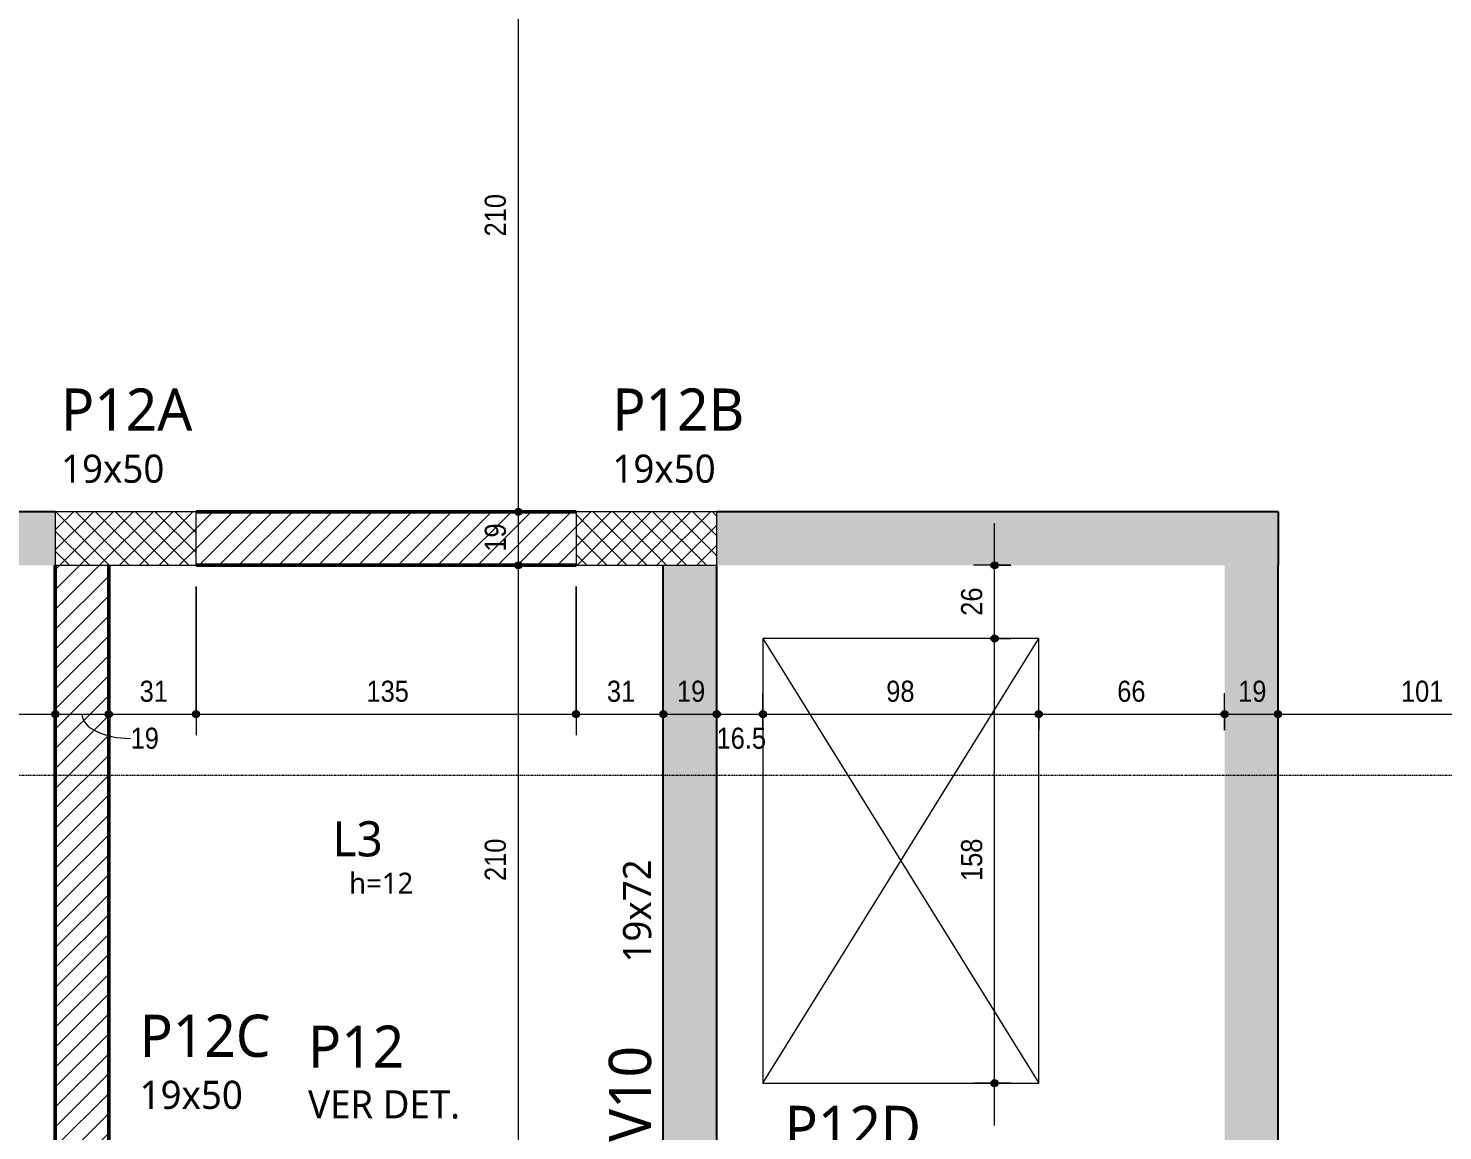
# Model space of a CAD drawing. Header units: centimetres. Extents: x -1095 to 23421, y -520 to 84300.
# Drawn here: x 5810 to 6312, y -206 to 186 of the extents above; entities that cross this region are included whole.
import ezdxf

# ---------------------------------------------------------------- set-up
doc = ezdxf.new("R2010")
doc.units = ezdxf.units.CM
doc.linetypes.add('Centro de 6 mm', pattern=[1.32, 0.6, -0.24, 0.24, -0.24])
for name, color, linetype, lineweight in [('A-ANNO-DIMS', 7, 'Continuous', 9), ('A-ANNO-DIMS-50', 7, 'Continuous', 9), ('A-DETL-GENF', 7, 'Continuous', 18), ('A-FLOR', 7, 'Continuous', 9), ('A-FLOR-IDEN', 7, 'Continuous', 9), ('G-ANNO-SYMB', 7, 'Continuous', 9), ('S-BEAM', 7, 'Continuous', 9), ('S-BEAM-IDEN', 7, 'Continuous', 9), ('S-COLS', 7, 'Continuous', 9), ('S-COLS-IDEN', 7, 'Continuous', 9)]:
    doc.layers.add(name, color=color, linetype=linetype, lineweight=lineweight)
doc.layers.add('A-DETL', color=7, linetype='Continuous', lineweight=18, true_color=0x00a600)
doc.styles.add('Fira Sans_1', font='', dxfattribs={"width": 0.9, "height": 7.5})
doc.styles.add('Gadugi', font='gadugi.ttf', dxfattribs={"height": 15})
doc.styles.add('Gadugi_1', font='gadugi.ttf', dxfattribs={"height": 10})
doc.styles.add('Gadugi_2', font='gadugi.ttf', dxfattribs={"height": 7.5})
doc.styles.add('Gadugi_3', font='gadugi.ttf', dxfattribs={"height": 12.5})
doc.styles.add('Gadugi_4', font='gadugi.ttf', dxfattribs={"height": 0.2})
doc.styles.get('Fira Sans_1').set_extended_font_data('Fira Sans')
doc.dimstyles.new('PED_R80_1_5mm_ACIMA_As_ESQ__R00', dxfattribs={"dimscale": 30.48, "dimtxt": 10.229846, "dimasz": 0.328084, "dimexe": 0.246063, "dimexo": 0.246063, "dimgap": 0.049213, "dimtad": 1, "dimdec": 1, "dimrnd": 0.5, "dimdsep": 46, "dimtxsty": 'Fira Sans_1', "dimblk1": 'DOTSMALL', "dimblk2": 'DOTSMALL', "dimsah": 1, "dimcen": 0.09, "dimdle": 0.492126, "dimazin": 0, "dimtfac": 1, "dimtdec": 4, "dimtix": 1, "dimtmove": 0, "dimatfit": 3, "dimfxl": 1, "dimtvp": 1, "dimtolj": 1, "dimtzin": 0, "dimarcsym": 2})
doc.dimstyles.new('PED_R80_1_5mm_ACIMA_As_ESQ__R00_1', dxfattribs={"dimscale": 30.48, "dimtxt": 10.229846, "dimasz": 0.328084, "dimexe": 0.246063, "dimexo": 0.246063, "dimgap": 0.049213, "dimtad": 1, "dimdec": 1, "dimrnd": 0.5, "dimdsep": 46, "dimtxsty": 'Fira Sans_1', "dimblk1": 'DOTSMALL', "dimblk2": 'DOTSMALL', "dimsah": 1, "dimcen": 0.09, "dimdle": 0.492126, "dimazin": 0, "dimtfac": 1, "dimtdec": 4, "dimtix": 1, "dimtmove": 1, "dimatfit": 3, "dimfxl": 1, "dimtvp": 1, "dimtolj": 1, "dimtzin": 0, "dimarcsym": 2})
doc.dimstyles.new('PED_R80_1_5mm_ACIMA_As_ESQ__R00_2', dxfattribs={"dimscale": 30.48, "dimtxt": 10.229846, "dimasz": 0.328084, "dimexe": 0.246063, "dimexo": 0.246063, "dimgap": 0.049213, "dimtad": 1, "dimdec": 1, "dimrnd": 0.5, "dimdsep": 46, "dimtxsty": 'Fira Sans_1', "dimblk1": 'DOTSMALL', "dimblk2": 'DOTSMALL', "dimsah": 1, "dimcen": 0.09, "dimdle": 0.492126, "dimazin": 0, "dimtfac": 1, "dimtdec": 4, "dimtix": 1, "dimtmove": 2, "dimatfit": 3, "dimfxl": 1, "dimtvp": 1, "dimtolj": 1, "dimtzin": 0, "dimarcsym": 2})
pattern_1 = [(45, (5543.248, 0), (-3.535534, 3.535534), []), (135, (5543.248, 0), (-3.535534, -3.535534), [])]

# ---------------------------------------------------------------- blocks, each defined once
blk = doc.blocks.new('PED_TAG_PILAR_R03 - PILAR VER DET_-2523782-PL500 - PRÉ-FORMA DA MESA')
at = {"layer": 'S-COLS-IDEN', "insert": (0.115, -0.625), "char_height": 0.2, "width": 1.37089, "attachment_point": 1, "style": 'Gadugi_4'}
blk.add_mtext('VER DET.', dxfattribs=at)
blk = doc.blocks.new('DIMBLOCK168-PL500 - PRÉ-FORMA DA MESA')
at = {"layer": 'A-ANNO-DIMS-50', "true_color": 0x000032}
h = blk.add_hatch(color=178, dxfattribs=at)
edge = h.paths.add_edge_path(flags=0)
edge.add_arc((5667.25, -58.13), 1.25, 0, 360)
h = blk.add_hatch(color=178, dxfattribs=at)
edge = h.paths.add_edge_path(flags=0)
edge.add_arc((5819.25, -58.13), 1.25, 0, 360)
at = {"layer": 'A-ANNO-DIMS-50', "color": 178, "true_color": 0x000032}
for p, q in [((5667.25, -63.86), (5667.25, -50.63)), ((5819.25, -63.86), (5819.25, -50.63)), ((5667.25, -58.13), (5819.25, -58.13)), ((5667.25, -58.13), (5667.25, -63.86)), ((5819.25, -58.13), (5819.25, -63.86))]:
    blk.add_line(p, q, dxfattribs=at)
for centre in [(5667.25, -58.13), (5819.25, -58.13)]:
    blk.add_circle(centre, 1.25, dxfattribs=at)
at = {"layer": 'A-ANNO-DIMS-50', "color": 0, "insert": (5736.36, -46.24), "char_height": 7.5, "width": 16.5251, "attachment_point": 1, "line_spacing_factor": 1.049215, "style": 'Fira Sans_1'}
blk.add_mtext('152', dxfattribs=at)
blk = doc.blocks.new('_DotSmall')
at = {"color": 0, "linetype": 'ByBlock', "const_width": 0.5}
blk.add_lwpolyline([(-0.0625, 0, 1), (0.0625, 0, 1)], format="xyb", close=True, dxfattribs=at)
blk = doc.blocks.new('DIMBLOCK169-PL500 - PRÉ-FORMA DA MESA')
at = {"layer": 'A-ANNO-DIMS-50', "true_color": 0x000032}
h = blk.add_hatch(color=178, dxfattribs=at)
edge = h.paths.add_edge_path(flags=0)
edge.add_arc((5819.25, -58.13), 1.25, 0, 360)
h = blk.add_hatch(color=178, dxfattribs=at)
edge = h.paths.add_edge_path(flags=0)
edge.add_arc((5838.25, -58.13), 1.25, 0, 360)
at = {"layer": 'A-ANNO-DIMS-50', "color": 178, "true_color": 0x000032}
for p, q in [((5819.25, -63.86), (5819.25, -50.63)), ((5838.25, -63.86), (5838.25, -50.63)), ((5819.25, -58.13), (5838.25, -58.13)), ((5819.25, -58.13), (5819.25, -63.86)), ((5838.25, -58.13), (5838.25, -63.86))]:
    blk.add_line(p, q, dxfattribs=at)
for centre in [(5819.25, -58.13), (5838.25, -58.13)]:
    blk.add_circle(centre, 1.25, dxfattribs=at)
blk.add_ellipse((5846.01, -58.13), major_axis=(17.27, 0), ratio=0.499297, start_param=3.141593, end_param=4.712389, dxfattribs=at)
at = {"layer": 'A-ANNO-DIMS-50', "color": 0, "insert": (5846.01, -62.92), "char_height": 7.5, "width": 11.1741, "attachment_point": 1, "line_spacing_factor": 1.049215, "style": 'Fira Sans_1'}
blk.add_mtext('19', dxfattribs=at)
blk = doc.blocks.new('DIMBLOCK170-PL500 - PRÉ-FORMA DA MESA')
at = {"layer": 'A-ANNO-DIMS-50', "true_color": 0x000032}
h = blk.add_hatch(color=178, dxfattribs=at)
edge = h.paths.add_edge_path(flags=0)
edge.add_arc((5838.25, -58.13), 1.25, 0, 360)
h = blk.add_hatch(color=178, dxfattribs=at)
edge = h.paths.add_edge_path(flags=0)
edge.add_arc((5869.25, -58.13), 1.25, 0, 360)
at = {"layer": 'A-ANNO-DIMS-50', "color": 178, "true_color": 0x000032}
for p, q in [((5869.25, -12.75), (5869.25, -65.63)), ((5869.25, -58.13), (5869.25, -12.75)), ((5838.25, -63.86), (5838.25, -50.63)), ((5838.25, -58.13), (5869.25, -58.13)), ((5838.25, -58.13), (5838.25, -63.86))]:
    blk.add_line(p, q, dxfattribs=at)
for centre in [(5838.25, -58.13), (5869.25, -58.13)]:
    blk.add_circle(centre, 1.25, dxfattribs=at)
at = {"layer": 'A-ANNO-DIMS-50', "color": 0, "insert": (5849.22, -46.24), "char_height": 7.5, "width": 10.8594, "attachment_point": 1, "line_spacing_factor": 1.049215, "style": 'Fira Sans_1'}
blk.add_mtext('31', dxfattribs=at)
blk = doc.blocks.new('DIMBLOCK171-PL500 - PRÉ-FORMA DA MESA')
at = {"layer": 'A-ANNO-DIMS-50', "true_color": 0x000032}
h = blk.add_hatch(color=178, dxfattribs=at)
edge = h.paths.add_edge_path(flags=0)
edge.add_arc((5869.25, -58.13), 1.25, 0, 360)
h = blk.add_hatch(color=178, dxfattribs=at)
edge = h.paths.add_edge_path(flags=0)
edge.add_arc((6004.25, -58.13), 1.25, 0, 360)
at = {"layer": 'A-ANNO-DIMS-50', "color": 178, "true_color": 0x000032}
for p, q in [((5869.25, -12.75), (5869.25, -65.63)), ((5869.25, -58.13), (5869.25, -12.75)), ((6004.25, -12.75), (6004.25, -65.63)), ((6004.25, -58.13), (6004.25, -12.75)), ((5869.25, -58.13), (6004.25, -58.13))]:
    blk.add_line(p, q, dxfattribs=at)
for centre in [(5869.25, -58.13), (6004.25, -58.13)]:
    blk.add_circle(centre, 1.25, dxfattribs=at)
at = {"layer": 'A-ANNO-DIMS-50', "color": 0, "insert": (5929.8, -46.24), "char_height": 7.5, "width": 16.6825, "attachment_point": 1, "line_spacing_factor": 1.049215, "style": 'Fira Sans_1'}
blk.add_mtext('135', dxfattribs=at)
blk = doc.blocks.new('DIMBLOCK172-PL500 - PRÉ-FORMA DA MESA')
at = {"layer": 'A-ANNO-DIMS-50', "true_color": 0x000032}
h = blk.add_hatch(color=178, dxfattribs=at)
edge = h.paths.add_edge_path(flags=0)
edge.add_arc((6004.25, -58.13), 1.25, 0, 360)
h = blk.add_hatch(color=178, dxfattribs=at)
edge = h.paths.add_edge_path(flags=0)
edge.add_arc((6035.25, -58.13), 1.25, 0, 360)
at = {"layer": 'A-ANNO-DIMS-50', "color": 178, "true_color": 0x000032}
for p, q in [((6004.25, -12.75), (6004.25, -65.63)), ((6004.25, -58.13), (6004.25, -12.75)), ((6035.25, -63.86), (6035.25, -50.63)), ((6004.25, -58.13), (6035.25, -58.13)), ((6035.25, -58.13), (6035.25, -63.86))]:
    blk.add_line(p, q, dxfattribs=at)
for centre in [(6004.25, -58.13), (6035.25, -58.13)]:
    blk.add_circle(centre, 1.25, dxfattribs=at)
at = {"layer": 'A-ANNO-DIMS-50', "color": 0, "insert": (6015.22, -46.24), "char_height": 7.5, "width": 10.8594, "attachment_point": 1, "line_spacing_factor": 1.049215, "style": 'Fira Sans_1'}
blk.add_mtext('31', dxfattribs=at)
blk = doc.blocks.new('DIMBLOCK173-PL500 - PRÉ-FORMA DA MESA')
at = {"layer": 'A-ANNO-DIMS-50', "true_color": 0x000032}
h = blk.add_hatch(color=178, dxfattribs=at)
edge = h.paths.add_edge_path(flags=0)
edge.add_arc((6035.25, -58.13), 1.25, 0, 360)
h = blk.add_hatch(color=178, dxfattribs=at)
edge = h.paths.add_edge_path(flags=0)
edge.add_arc((6054.25, -58.13), 1.25, 0, 360)
at = {"layer": 'A-ANNO-DIMS-50', "color": 178, "true_color": 0x000032}
for p, q in [((6035.25, -63.86), (6035.25, -50.63)), ((6054.25, -63.86), (6054.25, -50.63)), ((6035.25, -58.13), (6054.25, -58.13)), ((6035.25, -58.13), (6035.25, -63.86)), ((6054.25, -58.13), (6054.25, -63.86))]:
    blk.add_line(p, q, dxfattribs=at)
for centre in [(6035.25, -58.13), (6054.25, -58.13)]:
    blk.add_circle(centre, 1.25, dxfattribs=at)
at = {"layer": 'A-ANNO-DIMS-50', "color": 0, "insert": (6040.09, -46.24), "char_height": 7.5, "width": 11.1741, "attachment_point": 1, "line_spacing_factor": 1.049215, "style": 'Fira Sans_1'}
blk.add_mtext('19', dxfattribs=at)
blk = doc.blocks.new('DIMBLOCK174-PL500 - PRÉ-FORMA DA MESA')
at = {"layer": 'A-ANNO-DIMS-50', "true_color": 0x000032}
h = blk.add_hatch(color=178, dxfattribs=at)
edge = h.paths.add_edge_path(flags=0)
edge.add_arc((6054.25, -58.13), 1.25, 0, 360)
h = blk.add_hatch(color=178, dxfattribs=at)
edge = h.paths.add_edge_path(flags=0)
edge.add_arc((6070.63, -58.13), 1.25, 0, 360)
at = {"layer": 'A-ANNO-DIMS-50', "color": 178, "true_color": 0x000032}
for p, q in [((6054.25, -63.86), (6054.25, -50.63)), ((6070.63, -63.86), (6070.63, -50.63)), ((6054.25, -58.13), (6070.63, -58.13)), ((6054.25, -58.13), (6054.25, -63.86)), ((6070.63, -58.13), (6070.63, -63.86))]:
    blk.add_line(p, q, dxfattribs=at)
for centre in [(6054.25, -58.13), (6070.63, -58.13)]:
    blk.add_circle(centre, 1.25, dxfattribs=at)
at = {"layer": 'A-ANNO-DIMS-50', "color": 0, "insert": (6054.17, -62.92), "char_height": 7.5, "width": 19.8302, "attachment_point": 1, "line_spacing_factor": 1.049215, "style": 'Fira Sans_1'}
blk.add_mtext('16.5', dxfattribs=at)
blk = doc.blocks.new('DIMBLOCK175-PL500 - PRÉ-FORMA DA MESA')
at = {"layer": 'A-ANNO-DIMS-50', "true_color": 0x000032}
h = blk.add_hatch(color=178, dxfattribs=at)
edge = h.paths.add_edge_path(flags=0)
edge.add_arc((6070.63, -58.13), 1.25, 0, 360)
h = blk.add_hatch(color=178, dxfattribs=at)
edge = h.paths.add_edge_path(flags=0)
edge.add_arc((6168.63, -58.13), 1.25, 0, 360)
at = {"layer": 'A-ANNO-DIMS-50', "color": 178, "true_color": 0x000032}
for p, q in [((6070.63, -63.86), (6070.63, -50.63)), ((6168.63, -63.86), (6168.63, -50.63)), ((6070.63, -58.13), (6168.63, -58.13)), ((6070.63, -58.13), (6070.63, -63.86)), ((6168.63, -58.13), (6168.63, -63.86))]:
    blk.add_line(p, q, dxfattribs=at)
for centre in [(6070.63, -58.13), (6168.63, -58.13)]:
    blk.add_circle(centre, 1.25, dxfattribs=at)
at = {"layer": 'A-ANNO-DIMS-50', "color": 0, "insert": (6114.45, -46.24), "char_height": 7.5, "width": 12.4332, "attachment_point": 1, "line_spacing_factor": 1.049215, "style": 'Fira Sans_1'}
blk.add_mtext('98', dxfattribs=at)
blk = doc.blocks.new('DIMBLOCK176-PL500 - PRÉ-FORMA DA MESA')
at = {"layer": 'A-ANNO-DIMS-50', "true_color": 0x000032}
h = blk.add_hatch(color=178, dxfattribs=at)
edge = h.paths.add_edge_path(flags=0)
edge.add_arc((6168.63, -58.13), 1.25, 0, 360)
h = blk.add_hatch(color=178, dxfattribs=at)
edge = h.paths.add_edge_path(flags=0)
edge.add_arc((6234.63, -58.13), 1.25, 0, 360)
at = {"layer": 'A-ANNO-DIMS-50', "color": 178, "true_color": 0x000032}
for p, q in [((6168.63, -63.86), (6168.63, -50.63)), ((6234.63, -63.86), (6234.63, -50.63)), ((6168.63, -58.13), (6234.63, -58.13)), ((6168.63, -58.13), (6168.63, -63.86)), ((6234.63, -58.13), (6234.63, -63.86))]:
    blk.add_line(p, q, dxfattribs=at)
for centre in [(6168.63, -58.13), (6234.63, -58.13)]:
    blk.add_circle(centre, 1.25, dxfattribs=at)
at = {"layer": 'A-ANNO-DIMS-50', "color": 0, "insert": (6196.51, -46.24), "char_height": 7.5, "width": 12.2758, "attachment_point": 1, "line_spacing_factor": 1.049215, "style": 'Fira Sans_1'}
blk.add_mtext('66', dxfattribs=at)
blk = doc.blocks.new('DIMBLOCK177-PL500 - PRÉ-FORMA DA MESA')
at = {"layer": 'A-ANNO-DIMS-50', "true_color": 0x000032}
h = blk.add_hatch(color=178, dxfattribs=at)
edge = h.paths.add_edge_path(flags=0)
edge.add_arc((6234.63, -58.13), 1.25, 0, 360)
h = blk.add_hatch(color=178, dxfattribs=at)
edge = h.paths.add_edge_path(flags=0)
edge.add_arc((6253.63, -58.13), 1.25, 0, 360)
at = {"layer": 'A-ANNO-DIMS-50', "color": 178, "true_color": 0x000032}
for p, q in [((6234.63, -63.86), (6234.63, -50.63)), ((6253.63, -63.86), (6253.63, -50.63)), ((6234.63, -58.13), (6253.63, -58.13)), ((6234.63, -58.13), (6234.63, -63.86)), ((6253.63, -58.13), (6253.63, -63.86))]:
    blk.add_line(p, q, dxfattribs=at)
for centre in [(6234.63, -58.13), (6253.63, -58.13)]:
    blk.add_circle(centre, 1.25, dxfattribs=at)
at = {"layer": 'A-ANNO-DIMS-50', "color": 0, "insert": (6239.47, -46.24), "char_height": 7.5, "width": 11.1741, "attachment_point": 1, "line_spacing_factor": 1.049215, "style": 'Fira Sans_1'}
blk.add_mtext('19', dxfattribs=at)
blk = doc.blocks.new('DIMBLOCK178-PL500 - PRÉ-FORMA DA MESA')
at = {"layer": 'A-ANNO-DIMS-50', "true_color": 0x000032}
h = blk.add_hatch(color=178, dxfattribs=at)
edge = h.paths.add_edge_path(flags=0)
edge.add_arc((6253.63, -58.13), 1.25, 0, 360)
h = blk.add_hatch(color=178, dxfattribs=at)
edge = h.paths.add_edge_path(flags=0)
edge.add_arc((6354.75, -58.13), 1.25, 0, 360)
at = {"layer": 'A-ANNO-DIMS-50', "color": 178, "true_color": 0x000032}
for p, q in [((6354.75, -16.75), (6354.75, -65.63)), ((6354.75, -58.13), (6354.75, -16.75)), ((6253.63, -63.86), (6253.63, -50.63)), ((6253.63, -58.13), (6354.75, -58.13)), ((6253.63, -58.13), (6253.63, -63.86))]:
    blk.add_line(p, q, dxfattribs=at)
for centre in [(6253.63, -58.13), (6354.75, -58.13)]:
    blk.add_circle(centre, 1.25, dxfattribs=at)
at = {"layer": 'A-ANNO-DIMS-50', "color": 0, "insert": (6297.3, -46.24), "char_height": 7.5, "width": 16.5251, "attachment_point": 1, "line_spacing_factor": 1.049215, "style": 'Fira Sans_1'}
blk.add_mtext('101', dxfattribs=at)
blk = doc.blocks.new('DIMBLOCK199-PL500 - PRÉ-FORMA DA MESA')
at = {"layer": 'A-ANNO-DIMS-50', "true_color": 0x000032}
h = blk.add_hatch(color=178, dxfattribs=at)
edge = h.paths.add_edge_path(flags=0)
edge.add_arc((5983.69, 223.75), 1.25, 0, 360)
h = blk.add_hatch(color=178, dxfattribs=at)
edge = h.paths.add_edge_path(flags=0)
edge.add_arc((5983.69, 13.75), 1.25, 0, 360)
at = {"layer": 'A-ANNO-DIMS-50', "color": 178, "true_color": 0x000032}
for p, q in [((5977.96, 223.75), (5991.19, 223.75)), ((5983.69, 223.75), (5977.96, 223.75)), ((5983.69, 223.75), (5983.69, 13.75)), ((5977.96, 13.75), (5991.19, 13.75)), ((5983.69, 13.75), (5977.96, 13.75))]:
    blk.add_line(p, q, dxfattribs=at)
for centre in [(5983.69, 223.75), (5983.69, 13.75)]:
    blk.add_circle(centre, 1.25, dxfattribs=at)
at = {"layer": 'A-ANNO-DIMS-50', "color": 0, "insert": (5971.81, 111.6), "char_height": 7.5, "width": 17.1547, "attachment_point": 1, "rotation": 90, "line_spacing_factor": 1.049215, "style": 'Fira Sans_1'}
blk.add_mtext('210', dxfattribs=at)
blk = doc.blocks.new('DIMBLOCK200-PL500 - PRÉ-FORMA DA MESA')
at = {"layer": 'A-ANNO-DIMS-50', "true_color": 0x000032}
h = blk.add_hatch(color=178, dxfattribs=at)
edge = h.paths.add_edge_path(flags=0)
edge.add_arc((5983.69, 13.75), 1.25, 0, 360)
h = blk.add_hatch(color=178, dxfattribs=at)
edge = h.paths.add_edge_path(flags=0)
edge.add_arc((5983.69, -5.25), 1.25, 0, 360)
at = {"layer": 'A-ANNO-DIMS-50', "color": 178, "true_color": 0x000032}
for p, q in [((5977.96, 13.75), (5991.19, 13.75)), ((5983.69, 13.75), (5977.96, 13.75)), ((5983.69, 13.75), (5983.69, -5.25)), ((5977.96, -5.25), (5991.19, -5.25)), ((5983.69, -5.25), (5977.96, -5.25))]:
    blk.add_line(p, q, dxfattribs=at)
for centre in [(5983.69, 13.75), (5983.69, -5.25)]:
    blk.add_circle(centre, 1.25, dxfattribs=at)
at = {"layer": 'A-ANNO-DIMS-50', "color": 0, "insert": (5971.81, -0.41), "char_height": 7.5, "width": 11.1741, "attachment_point": 1, "rotation": 90, "line_spacing_factor": 1.049215, "style": 'Fira Sans_1'}
blk.add_mtext('19', dxfattribs=at)
blk = doc.blocks.new('DIMBLOCK201-PL500 - PRÉ-FORMA DA MESA')
at = {"layer": 'A-ANNO-DIMS-50', "true_color": 0x000032}
h = blk.add_hatch(color=178, dxfattribs=at)
edge = h.paths.add_edge_path(flags=0)
edge.add_arc((5983.69, -5.25), 1.25, 0, 360)
h = blk.add_hatch(color=178, dxfattribs=at)
edge = h.paths.add_edge_path(flags=0)
edge.add_arc((5983.69, -215.25), 1.25, 0, 360)
at = {"layer": 'A-ANNO-DIMS-50', "color": 178, "true_color": 0x000032}
for p, q in [((5977.96, -5.25), (5991.19, -5.25)), ((5983.69, -5.25), (5977.96, -5.25)), ((5983.69, -5.25), (5983.69, -215.25)), ((5977.96, -215.25), (5991.19, -215.25)), ((5983.69, -215.25), (5977.96, -215.25))]:
    blk.add_line(p, q, dxfattribs=at)
for centre in [(5983.69, -5.25), (5983.69, -215.25)]:
    blk.add_circle(centre, 1.25, dxfattribs=at)
at = {"layer": 'A-ANNO-DIMS-50', "color": 0, "insert": (5971.81, -117.4), "char_height": 7.5, "width": 17.1547, "attachment_point": 1, "rotation": 90, "line_spacing_factor": 1.049215, "style": 'Fira Sans_1'}
blk.add_mtext('210', dxfattribs=at)
blk = doc.blocks.new('DIMBLOCK218-PL500 - PRÉ-FORMA DA MESA')
at = {"layer": 'A-ANNO-DIMS-50', "true_color": 0x000032}
h = blk.add_hatch(color=178, dxfattribs=at)
edge = h.paths.add_edge_path(flags=0)
edge.add_arc((6152.92, -31.25), 1.25, 0, 360)
h = blk.add_hatch(color=178, dxfattribs=at)
edge = h.paths.add_edge_path(flags=0)
edge.add_arc((6152.92, -189.25), 1.25, 0, 360)
at = {"layer": 'A-ANNO-DIMS-50', "color": 178, "true_color": 0x000032}
for p, q in [((6158.65, -31.25), (6145.42, -31.25)), ((6152.92, -204.25), (6152.92, -31.25)), ((6152.92, -31.25), (6158.65, -31.25)), ((6158.65, -189.25), (6145.42, -189.25)), ((6152.92, -189.25), (6158.65, -189.25))]:
    blk.add_line(p, q, dxfattribs=at)
for centre in [(6152.92, -31.25), (6152.92, -189.25)]:
    blk.add_circle(centre, 1.25, dxfattribs=at)
at = {"layer": 'A-ANNO-DIMS-50', "color": 0, "insert": (6141.03, -117.4), "char_height": 7.5, "width": 17.1547, "attachment_point": 1, "rotation": 90, "line_spacing_factor": 1.049215, "style": 'Fira Sans_1'}
blk.add_mtext('158', dxfattribs=at)
blk = doc.blocks.new('DIMBLOCK219-PL500 - PRÉ-FORMA DA MESA')
at = {"layer": 'A-ANNO-DIMS-50', "true_color": 0x000032}
h = blk.add_hatch(color=178, dxfattribs=at)
edge = h.paths.add_edge_path(flags=0)
edge.add_arc((6152.92, -5.25), 1.25, 0, 360)
h = blk.add_hatch(color=178, dxfattribs=at)
edge = h.paths.add_edge_path(flags=0)
edge.add_arc((6152.92, -31.25), 1.25, 0, 360)
at = {"layer": 'A-ANNO-DIMS-50', "color": 178, "true_color": 0x000032}
for p, q in [((6152.92, -31.25), (6152.92, 9.75)), ((6158.65, -5.25), (6145.42, -5.25)), ((6152.92, -5.25), (6158.65, -5.25)), ((6158.65, -31.25), (6145.42, -31.25)), ((6152.92, -31.25), (6158.65, -31.25))]:
    blk.add_line(p, q, dxfattribs=at)
for centre in [(6152.92, -5.25), (6152.92, -31.25)]:
    blk.add_circle(centre, 1.25, dxfattribs=at)
at = {"layer": 'A-ANNO-DIMS-50', "color": 0, "insert": (6141.03, -23.17), "char_height": 7.5, "width": 11.8037, "attachment_point": 1, "rotation": 90, "line_spacing_factor": 1.049215, "style": 'Fira Sans_1'}
blk.add_mtext('26', dxfattribs=at)

msp = doc.modelspace()

# ---------------------------------------------------------------- hatches: boundary and pattern name
at = {"layer": 'A-DETL-GENF', "true_color": 0x0000ff}
h = msp.add_hatch(dxfattribs=at)
h.set_pattern_fill('FP_3', color=5, style=0, pattern_type=2)
h.set_pattern_definition(pattern_1)
h.paths.add_polyline_path([(5869.25, -5.25), (5869.25, 13.75), (5819.25, 13.75), (5819.25, -5.25)], flags=0)
h = msp.add_hatch(dxfattribs=at)
h.set_pattern_fill('FP_3', color=5, style=0, pattern_type=2)
h.set_pattern_definition(pattern_1)
h.paths.add_polyline_path([(6004.25, -5.25), (6054.25, -5.25), (6054.25, 13.75), (6004.25, 13.75)], flags=0)
at = {"layer": 'S-BEAM', "true_color": 0xe6b8b7}
for points in [[(5819.25, -5.25), (5819.25, 13.75), (5667.25, 13.75), (5667.25, -5.25)], [(6253.63, -5.25), (6253.63, 13.75), (6054.25, 13.75), (6054.25, -5.25), (6234.63, -5.25)], [(6054.25, -215.25), (6054.25, -5.25), (6035.25, -5.25), (6035.25, -215.25)], [(6234.63, -370.75), (6253.63, -370.75), (6253.63, -5.25), (6234.63, -5.25), (6234.63, -206.88)]]:
    msp.add_hatch(color=9, dxfattribs=at).paths.add_polyline_path(points, flags=0)
at = {"layer": 'S-COLS', "lineweight": 18, "true_color": 0x808080}
h = msp.add_hatch(dxfattribs=at)
h.set_pattern_fill('FP_1', color=8, style=0, pattern_type=2)
h.set_pattern_definition([(45, (5543.248, 0), (-3.535534, 3.535534), [])])
h.paths.add_polyline_path([(5869.25, -234.25), (6004.25, -234.25), (6004.25, -215.25), (5869.25, -215.25), (5869.25, -217.98)], flags=0)
h.paths.add_polyline_path([(5820.82, -215.25), (5838.25, -215.25), (5838.25, -5.25), (5819.25, -5.25), (5819.25, -215.25)], flags=0)
h.paths.add_polyline_path([(6004.25, -5.25), (6004.25, 13.75), (5869.25, 13.75), (5869.25, -5.25)], flags=0)

# ---------------------------------------------------------------- linework, layer by layer
at = {"layer": 'A-DETL', "color": 7}
for p, q in [((5869.25, 13.75), (5819.25, 13.75)), ((5819.25, 13.75), (5819.25, -5.25)), ((5869.25, -5.25), (5869.25, 13.75)), ((6054.25, 13.75), (6004.25, 13.75)), ((6004.25, 13.75), (6004.25, -5.25)), ((6054.25, -5.25), (6054.25, 13.75)), ((5819.25, -5.25), (5869.25, -5.25)), ((6004.25, -5.25), (6054.25, -5.25)), ((6070.63, -31.25), (6168.63, -189.25)), ((6070.63, -189.25), (6168.63, -31.25))]:
    msp.add_line(p, q, dxfattribs=at)
at = {"layer": 'A-FLOR', "lineweight": 18}
for p, q in [((6168.63, -31.25), (6070.63, -31.25)), ((6070.63, -31.25), (6070.63, -189.25)), ((6168.63, -189.25), (6168.63, -31.25)), ((6070.63, -189.25), (6168.63, -189.25))]:
    msp.add_line(p, q, dxfattribs=at)
at = {"layer": 'G-ANNO-SYMB', "linetype": 'Centro de 6 mm'}
msp.add_line((4338.27, -79.8), (6742.19, -79.8), dxfattribs=at)
at = {"layer": 'S-BEAM', "lineweight": 25}
for p, q in [((5819.25, 13.75), (5667.25, 13.75)), ((6253.63, 13.75), (6054.25, 13.75)), ((6253.63, 13.75), (6253.63, -5.25)), ((6035.25, -215.25), (6035.25, -5.25)), ((6054.25, -215.25), (6054.25, -5.25)), ((6253.63, -370.75), (6253.63, -5.25))]:
    msp.add_line(p, q, dxfattribs=at)
at = {"layer": 'S-COLS', "lineweight": 50}
for p, q in [((5869.25, 13.75), (6004.25, 13.75)), ((5819.25, -5.25), (5819.25, -215.25)), ((5838.25, -5.25), (5838.25, -215.25)), ((6004.25, -5.25), (5869.25, -5.25))]:
    msp.add_line(p, q, dxfattribs=at)

# ---------------------------------------------------------------- block references
at = {"layer": 'S-COLS-IDEN', "xscale": 49.99999999999998, "yscale": 49.99999999999998, "zscale": 49.99999999999998}
msp.add_blockref('PED_TAG_PILAR_R03 - PILAR VER DET_-2523782-PL500 - PRÉ-FORMA DA MESA', (5903.28, -160.52), dxfattribs=at)

# ---------------------------------------------------------------- texts
at = {"layer": 'A-FLOR-IDEN', "attachment_point": 1}
for s, insert, char_height, width, style in [('L3', (5917.72, -96.16), 12.5, 21.6456, 'Gadugi_3'), ('h=12', (5923.62, -114.45), 7.5, 29.6624, 'Gadugi_2')]:
    msp.add_mtext(s, dxfattribs=dict(at, insert=insert, char_height=char_height, width=width, style=style))
at = {"layer": 'S-BEAM-IDEN', "attachment_point": 1, "rotation": 90}
for s, insert, char_height, width, style in [('19x72', (6020.93, -146.38), 10, 44.8945, 'Gadugi_1'), ('V10', (6015.9, -210.08), 15, 44.0928, 'Gadugi')]:
    msp.add_mtext(s, dxfattribs=dict(at, insert=insert, char_height=char_height, width=width, style=style))
at = {"layer": 'S-COLS-IDEN', "attachment_point": 1}
for s, insert, char_height, width, style in [('P12A', (5821.3, 57.58), 15, 58.924, 'Gadugi'), ('P12B', (6017.16, 57.58), 15, 57.3207, 'Gadugi'), ('19x50', (5821.3, 34.09), 10, 44.8945, 'Gadugi_1'), ('19x50', (6017.16, 34.09), 10, 44.8945, 'Gadugi_1'), ('P12C', (5849.19, -164.88), 15, 58.5232, 'Gadugi'), ('P12', (5909.02, -168.76), 15, 42.4894, 'Gadugi'), ('19x50', (5849.19, -188.37), 10, 44.8945, 'Gadugi_1'), ('P12D', (6078.35, -197.27), 15, 60.5274, 'Gadugi')]:
    msp.add_mtext(s, dxfattribs=dict(at, insert=insert, char_height=char_height, width=width, style=style))

# ---------------------------------------------------------------- dimensions: what is measured, and where the dimension line sits
at = {"layer": 'A-ANNO-DIMS', "color": 178, "true_color": 0x000032}
for base, p1, p2, override, picture, middle in [((5983.69, 13.75), (5985.46, 223.75), (5985.46, 13.75), {"dimpost": '<>', "dimfxl": 210}, 'DIMBLOCK199-PL500 - PRÉ-FORMA DA MESA', (5978.38, 118.75)), ((5983.69, -5.25), (5985.46, 13.75), (5985.46, -5.25), {"dimpost": '<>', "dimfxl": 19}, 'DIMBLOCK200-PL500 - PRÉ-FORMA DA MESA', (5978.32, 4.25)), ((6152.92, -5.25), (6151.15, -31.25), (6151.15, -5.25), {"dimpost": '<>', "dimfxl": 26}, 'DIMBLOCK219-PL500 - PRÉ-FORMA DA MESA', (6147.61, -18.25)), ((5983.69, -215.25), (5985.46, -5.25), (5985.46, -215.25), {"dimpost": '<>', "dimfxl": 210}, 'DIMBLOCK201-PL500 - PRÉ-FORMA DA MESA', (5978.38, -110.25)), ((6152.92, -31.25), (6151.15, -189.25), (6151.15, -31.25), {"dimpost": '<>', "dimfxl": 158}, 'DIMBLOCK218-PL500 - PRÉ-FORMA DA MESA', (6147.61, -110.25))]:
    dim = msp.add_linear_dim(base=base, p1=p1, p2=p2, angle=90, dimstyle='PED_R80_1_5mm_ACIMA_As_ESQ__R00', override=override, dxfattribs=at)
    dim.commit()
    dim.dimension.update_dxf_attribs({"geometry": picture, "text_midpoint": middle})
for base, p1, p2, override, picture, middle in [((5869.25, -58.13), (5838.25, -56.36), (5869.25, -5.25), {"dimpost": '<>', "dimfxl": 59.775579}, 'DIMBLOCK170-PL500 - PRÉ-FORMA DA MESA', (5853.75, -52.81)), ((6004.25, -58.13), (5869.25, -5.25), (6004.25, -5.25), {"dimpost": '<>', "dimfxl": 135}, 'DIMBLOCK171-PL500 - PRÉ-FORMA DA MESA', (5936.75, -52.81)), ((6035.25, -58.13), (6004.25, -5.25), (6035.25, -56.36), {"dimpost": '<>', "dimfxl": 59.775579}, 'DIMBLOCK172-PL500 - PRÉ-FORMA DA MESA', (6019.75, -52.81)), ((6354.75, -58.13), (6253.63, -56.36), (6354.75, -9.25), {"dimpost": '<>', "dimfxl": 111.556706}, 'DIMBLOCK178-PL500 - PRÉ-FORMA DA MESA', (6304.19, -52.81)), ((5819.25, -58.13), (5667.25, -56.36), (5819.25, -56.36), {"dimpost": '<>', "dimfxl": 151.999956}, 'DIMBLOCK168-PL500 - PRÉ-FORMA DA MESA', (5743.25, -52.81)), ((6054.25, -58.13), (6035.25, -56.36), (6054.25, -56.36), {"dimpost": '<>', "dimfxl": 19}, 'DIMBLOCK173-PL500 - PRÉ-FORMA DA MESA', (6044.75, -52.76)), ((6168.63, -58.13), (6070.63, -56.36), (6168.63, -56.36), {"dimpost": '<>', "dimfxl": 98}, 'DIMBLOCK175-PL500 - PRÉ-FORMA DA MESA', (6119.63, -52.76)), ((6234.63, -58.13), (6168.63, -56.36), (6234.63, -56.36), {"dimpost": '<>', "dimfxl": 66}, 'DIMBLOCK176-PL500 - PRÉ-FORMA DA MESA', (6201.63, -52.81)), ((6253.63, -58.13), (6234.63, -56.36), (6253.63, -56.36), {"dimpost": '<>', "dimfxl": 19}, 'DIMBLOCK177-PL500 - PRÉ-FORMA DA MESA', (6244.13, -52.76))]:
    dim = msp.add_linear_dim(base=base, p1=p1, p2=p2, dimstyle='PED_R80_1_5mm_ACIMA_As_ESQ__R00', override=override, dxfattribs=at)
    dim.commit()
    dim.dimension.update_dxf_attribs({"geometry": picture, "text_midpoint": middle})
for base, p1, p2, dimstyle, override, picture, middle in [((5838.25, -58.13), (5819.25, -56.36), (5838.25, -56.36), 'PED_R80_1_5mm_ACIMA_As_ESQ__R00_1', {"dimpost": '<>', "dimfxl": 19}, 'DIMBLOCK169-PL500 - PRÉ-FORMA DA MESA', (5851.6, -67.92)), ((6070.63, -58.13), (6054.25, -56.36), (6070.63, -56.36), 'PED_R80_1_5mm_ACIMA_As_ESQ__R00_2', {"dimpost": '<>', "dimfxl": 16.378017}, 'DIMBLOCK174-PL500 - PRÉ-FORMA DA MESA', (6064.09, -67.92))]:
    dim = msp.add_linear_dim(base=base, p1=p1, p2=p2, dimstyle=dimstyle, override=override, dxfattribs=at)
    dim.commit()
    dim.dimension.update_dxf_attribs({"geometry": picture, "text_midpoint": middle, "dimtype": 160})

doc.saveas('drawing.dxf')
